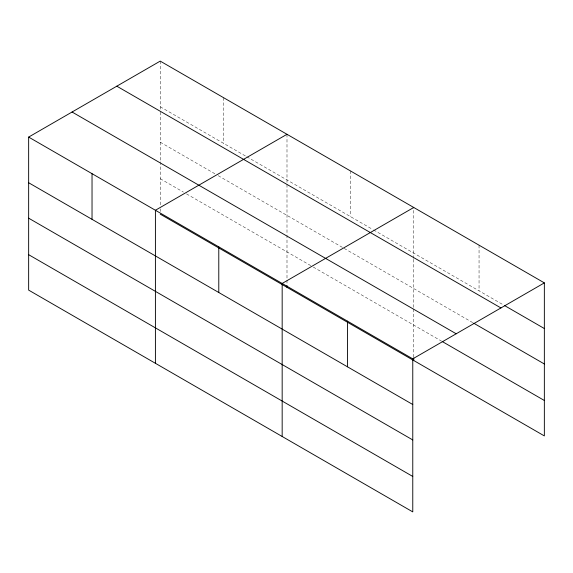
<?xml version="1.0" encoding="UTF-8"?>
<svg xmlns="http://www.w3.org/2000/svg" width="573" height="573" viewBox="0 0 573 573"><rect width="100%" height="100%" fill="white"/><g stroke="black" fill="none" stroke-linecap="round" stroke-linejoin="round"><path stroke-width="0.43" stroke-dasharray="2.87 2.15" d="M413.749 259.34L413.749 308.167M413.749 258.452L413.749 207.483M160.232 106.771L246.025 156.307M246.798 156.751L372.787 229.487M373.56 229.931L503.631 305.029M160.232 142.204L215.111 173.891M218.198 175.675L343.413 247.966M344.187 248.41L472.904 322.728M160.232 178.712L183.417 192.105M186.511 193.889L312.5 266.624M313.273 267.068L441.403 341.05M479.049 245.18L479.049 290.84M413.749 309.055L413.749 356.972M350.368 170.89L350.368 216.544M286.994 134.297L286.994 234.092M286.994 234.98L286.994 279.359M286.994 280.247L286.994 284.674M223.613 97.704L223.613 143.365M160.232 61.11L160.232 111.198M160.232 112.086L160.232 160.906M160.232 161.794L160.232 205.292M160.232 208.837L160.232 211.494"/><path stroke-width="0.86" d="M28.65 137.083L412.768 358.848L412.768 511.89L28.65 290.117L28.65 137.083L160.232 61.11L544.35 282.883L544.35 435.917L160.232 214.152M286.994 134.297L155.412 210.262L155.412 363.303M413.749 207.483L282.167 283.449L282.167 436.483M412.768 358.848L544.35 282.883M504.405 305.473L544.35 328.537M116.813 86.186L500.931 307.952M473.67 323.172L544.35 363.977M72.069 112.014L456.187 333.78M442.177 341.494L544.35 400.484M28.65 182.737L412.768 404.509M28.65 218.177L412.768 439.942M28.65 254.684L412.768 476.45M413.749 357.86L413.749 360.517M347.467 321.152L347.467 366.806M286.994 285.562L286.994 287.331M218.786 246.856L218.786 292.517M92.031 173.676L92.031 219.33"/></g></svg>
